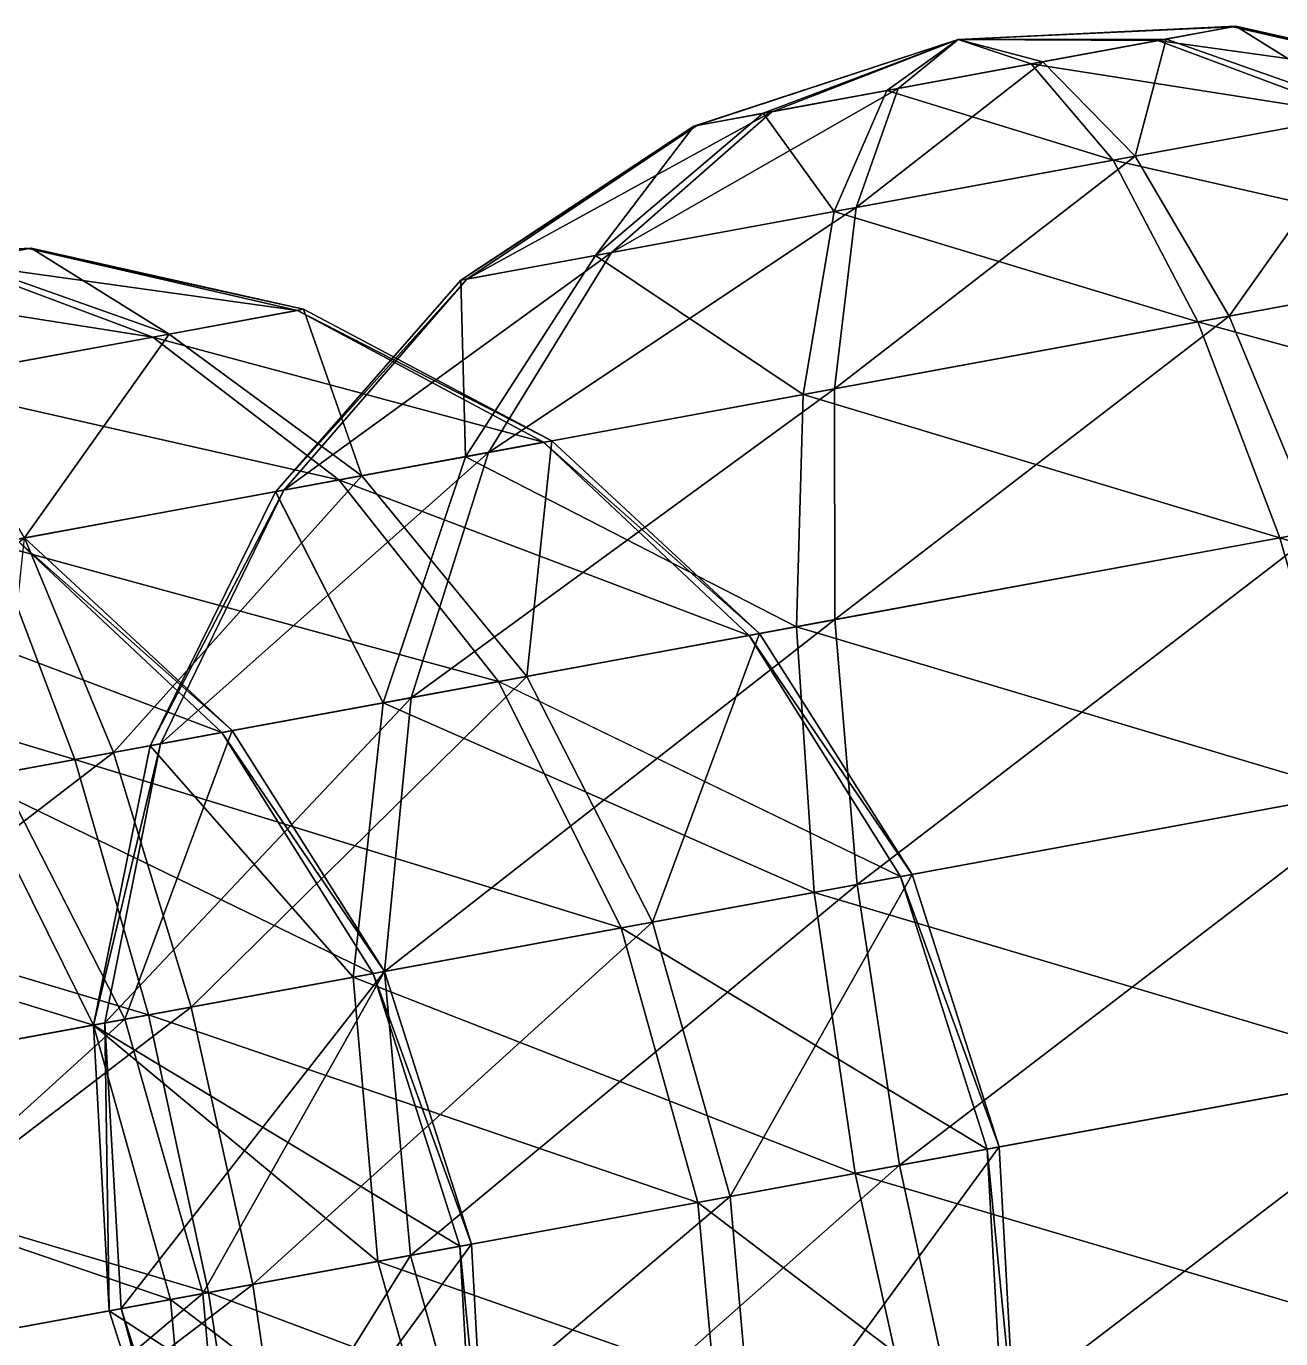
# Model space of a CAD drawing. Header units: metres. Extents: x -550 to 12, y -466 to 28.
# Drawn here: x -178.97 to -144.65, y -19.87 to 16.03 of the extents above; entities that cross this region are included whole.
import ezdxf

# ---------------------------------------------------------------- set-up
doc = ezdxf.new("R2010")
doc.units = ezdxf.units.M

msp = doc.modelspace()

# ---------------------------------------------------------------- linework, layer by layer
for points in [[(-147.7774, 15.681156, -890.00616), (-153.47575, 15.671673, -884.6338), (-145.87425, 16.031467, -886.48346), (-145.87415, 16.031567, -886.48334)], [(-145.87425, 16.031467, -886.48346), (-153.47575, 15.671673, -884.6338), (-145.95833, 16.015991, -882.4651), (-145.95822, 16.01609, -882.46497)], [(-145.95833, 16.015991, -882.4651), (-153.47575, 15.671673, -884.6338), (-148.00711, 15.638878, -879.0279), (-148.007, 15.638978, -879.0278)], [(-138.5831, 14.326176, -880.4442), (-145.95833, 16.015991, -882.4651), (-148.00711, 15.638878, -879.0279), (-148.007, 15.638978, -879.0278)], [(-142.09729, 13.679325, -895.0124), (-147.7774, 15.681156, -890.00616), (-145.87425, 16.031467, -886.48346), (-145.87415, 16.031567, -886.48334)], [(-138.42067, 14.356073, -888.20703), (-145.87425, 16.031467, -886.48346), (-145.95833, 16.015991, -882.4651), (-145.95822, 16.01609, -882.46497)], [(-138.42067, 14.356073, -888.20703), (-145.95833, 16.015991, -882.4651), (-138.5831, 14.326176, -880.4442), (-138.583, 14.326276, -880.4441)], [(-142.09729, 13.679325, -895.0124), (-145.87425, 16.031467, -886.48346), (-138.42067, 14.356073, -888.20703), (-138.42056, 14.356174, -888.2069)], [(-158.804, 13.651516, -879.2614), (-153.47575, 15.671673, -884.6338), (-160.70715, 13.301205, -882.7841), (-160.70705, 13.301305, -882.784)], [(-160.70715, 13.301205, -882.7841), (-153.47575, 15.671673, -884.6338), (-160.62308, 13.316681, -886.8025), (-160.62297, 13.316781, -886.80237)], [(-160.62308, 13.316681, -886.8025), (-153.47575, 15.671673, -884.6338), (-158.57431, 13.693794, -890.2397), (-158.5742, 13.693894, -890.23956)], [(-155.42355, 14.273746, -877.1782), (-153.47575, 15.671673, -884.6338), (-158.804, 13.651516, -879.2614), (-158.8039, 13.651616, -879.2613)], [(-158.57431, 13.693794, -890.2397), (-153.47575, 15.671673, -884.6338), (-155.10979, 14.331501, -892.17487), (-155.10968, 14.331601, -892.17474)], [(-151.47162, 15.001171, -877.0927), (-153.47575, 15.671673, -884.6338), (-155.42355, 14.273746, -877.1782), (-155.42345, 14.273847, -877.1781)], [(-155.10979, 14.331501, -892.17487), (-153.47575, 15.671673, -884.6338), (-151.15785, 15.058926, -892.08936), (-151.15775, 15.059026, -892.08923)], [(-151.15785, 15.058926, -892.08936), (-153.47575, 15.671673, -884.6338), (-147.7774, 15.681156, -890.00616), (-147.7773, 15.681256, -890.00604)], [(-148.00711, 15.638878, -879.0279), (-153.47575, 15.671673, -884.6338), (-151.47162, 15.001171, -877.0927), (-151.47151, 15.001271, -877.0926)], [(-142.54103, 13.597647, -873.804), (-148.00711, 15.638878, -879.0279), (-151.47162, 15.001171, -877.0927), (-151.47151, 15.001271, -877.0926)], [(-148.6278, 12.477268, -899.0368), (-151.15785, 15.058926, -892.08936), (-147.7774, 15.681156, -890.00616), (-147.7773, 15.681256, -890.00604)], [(-148.6278, 12.477268, -899.0368), (-147.7774, 15.681156, -890.00616), (-142.09729, 13.679325, -895.0124), (-142.09718, 13.679425, -895.01227)], [(-138.5831, 14.326176, -880.4442), (-148.00711, 15.638878, -879.0279), (-142.54103, 13.597647, -873.804), (-142.54092, 13.597747, -873.8039)], [(-156.26236, 11.071991, -899.20197), (-155.10979, 14.331501, -892.17487), (-151.15785, 15.058926, -892.08936), (-151.15775, 15.059026, -892.08923)], [(-156.26236, 11.071991, -899.20197), (-151.15785, 15.058926, -892.08936), (-148.6278, 12.477268, -899.0368), (-148.6277, 12.477368, -899.0367)], [(-149.23396, 12.365692, -870.0656), (-151.47162, 15.001171, -877.0927), (-155.42355, 14.273746, -877.1782), (-155.42345, 14.273847, -877.1781)], [(-142.54103, 13.597647, -873.804), (-151.47162, 15.001171, -877.0927), (-149.23396, 12.365692, -870.0656), (-149.23386, 12.365792, -870.0655)], [(-162.95529, 9.840036, -895.46356), (-158.57431, 13.693794, -890.2397), (-155.10979, 14.331501, -892.17487), (-155.10968, 14.331601, -892.17474)], [(-162.95529, 9.840036, -895.46356), (-155.10979, 14.331501, -892.17487), (-156.26236, 11.071991, -899.20197), (-156.26225, 11.072091, -899.20184)], [(-156.86853, 10.960415, -870.2308), (-155.42355, 14.273746, -877.1782), (-158.804, 13.651516, -879.2614), (-158.8039, 13.651616, -879.2613)], [(-149.23396, 12.365692, -870.0656), (-155.42355, 14.273746, -877.1782), (-156.86853, 10.960415, -870.2308), (-156.86842, 10.960515, -870.23065)], [(-166.91324, 9.111507, -888.82336), (-160.62308, 13.316681, -886.8025), (-158.57431, 13.693794, -890.2397), (-158.5742, 13.693894, -890.23956)], [(-166.91324, 9.111507, -888.82336), (-158.57431, 13.693794, -890.2397), (-162.95529, 9.840036, -895.46356), (-162.95518, 9.840137, -895.46344)], [(-156.86853, 10.960415, -870.2308), (-158.804, 13.651516, -879.2614), (-163.39903, 9.758358, -874.2552), (-163.39893, 9.758458, -874.25507)], [(-163.39903, 9.758358, -874.2552), (-158.804, 13.651516, -879.2614), (-160.70715, 13.301205, -882.7841), (-160.70705, 13.301305, -882.784)], [(-146.05804, 8.102627, -905.00275), (-148.6278, 12.477268, -899.0368), (-142.09729, 13.679325, -895.0124), (-142.09718, 13.679425, -895.01227)], [(-146.05804, 8.102627, -905.00275), (-142.09729, 13.679325, -895.0124), (-136.82251, 9.802593, -899.31134), (-136.8224, 9.802693, -899.3112)], [(-167.07565, 9.08161, -881.06055), (-160.70715, 13.301205, -882.7841), (-160.62308, 13.316681, -886.8025), (-160.62297, 13.316781, -886.80237)], [(-167.07565, 9.08161, -881.06055), (-160.62308, 13.316681, -886.8025), (-166.91324, 9.111507, -888.82336), (-166.91313, 9.111608, -888.82324)], [(-163.39903, 9.758358, -874.2552), (-160.70715, 13.301205, -882.7841), (-167.07565, 9.08161, -881.06055), (-167.07555, 9.08171, -881.0604)], [(-137.45004, 9.687082, -869.3181), (-142.54103, 13.597647, -873.804), (-149.23396, 12.365692, -870.0656), (-149.23386, 12.365792, -870.0655)], [(-146.91528, 7.944836, -864.03125), (-149.23396, 12.365692, -870.0656), (-156.86853, 10.960415, -870.2308), (-156.86842, 10.960515, -870.23065)], [(-156.85495, 6.115265, -905.2363), (-156.26236, 11.071991, -899.20197), (-148.6278, 12.477268, -899.0368), (-148.6277, 12.477368, -899.0367)], [(-156.85495, 6.115265, -905.2363), (-148.6278, 12.477268, -899.0368), (-146.05804, 8.102627, -905.00275), (-146.05794, 8.102727, -905.0026)], [(-148.6278, 12.477268, -899.0368), (-148.6278, 12.477268, -899.0368), (-156.26236, 11.071991, -899.20197), (-156.26225, 11.072091, -899.20184)], [(-137.45004, 9.687082, -869.3181), (-149.23396, 12.365692, -870.0656), (-146.91528, 7.944836, -864.03125), (-146.91518, 7.944936, -864.0311)], [(-166.32018, 4.373018, -899.94946), (-162.95529, 9.840036, -895.46356), (-156.26236, 11.071991, -899.20197), (-156.26225, 11.072091, -899.20184)], [(-166.32018, 4.373018, -899.94946), (-156.26236, 11.071991, -899.20197), (-156.85495, 6.115265, -905.2363), (-156.85484, 6.115365, -905.2362)], [(-157.71219, 5.957474, -864.26483), (-156.86853, 10.960415, -870.2308), (-163.39903, 9.758358, -874.2552), (-163.39893, 9.758458, -874.25507)], [(-146.91528, 7.944836, -864.03125), (-156.86853, 10.960415, -870.2308), (-157.71219, 5.957474, -864.26483), (-157.71208, 5.957574, -864.2647)], [(-180.74028, 9.613743, -774.7819), (-186.43863, 9.604259, -769.40955), (-178.83713, 9.964054, -771.2592), (-178.83702, 9.964154, -771.2591)], [(-178.83713, 9.964054, -771.2592), (-186.43863, 9.604259, -769.40955), (-178.9212, 9.948578, -767.24084), (-178.9211, 9.948678, -767.2407)], [(-178.9212, 9.948578, -767.24084), (-186.43863, 9.604259, -769.40955), (-180.96999, 9.571465, -763.80365), (-180.96988, 9.571565, -763.8035)], [(-171.54597, 8.258762, -765.22), (-178.9212, 9.948578, -767.24084), (-180.96999, 9.571465, -763.80365), (-180.96988, 9.571565, -763.8035)], [(-175.06017, 7.611912, -779.78815), (-180.74028, 9.613743, -774.7819), (-178.83713, 9.964054, -771.2592), (-178.83702, 9.964154, -771.2591)], [(-171.38354, 8.28866, -772.9828), (-178.83713, 9.964054, -771.2592), (-178.9212, 9.948578, -767.24084), (-178.9211, 9.948678, -767.2407)], [(-171.38354, 8.28866, -772.9828), (-178.9212, 9.948578, -767.24084), (-171.54597, 8.258762, -765.22), (-171.54587, 8.258862, -765.21985)], [(-175.06017, 7.611912, -779.78815), (-178.83713, 9.964054, -771.2592), (-171.38354, 8.28866, -772.9828), (-171.38344, 8.28876, -772.98267)], [(-171.91754, 3.342722, -890.5588), (-166.91324, 9.111507, -888.82336), (-162.95529, 9.840036, -895.46356), (-162.95518, 9.840137, -895.46344)], [(-171.91754, 3.342722, -890.5588), (-162.95529, 9.840036, -895.46356), (-166.32018, 4.373018, -899.94946), (-166.32007, 4.373118, -899.94934)], [(-166.94772, 4.257507, -869.95624), (-163.39903, 9.758358, -874.2552), (-167.07565, 9.08161, -881.06055), (-167.07555, 9.08171, -881.0604)], [(-157.71219, 5.957474, -864.26483), (-163.39903, 9.758358, -874.2552), (-166.94772, 4.257507, -869.95624), (-166.94762, 4.257607, -869.9561)], [(-143.62369, 2.233131, -909.58057), (-146.05804, 8.102627, -905.00275), (-136.82251, 9.802593, -899.31134), (-136.8224, 9.802693, -899.3112)], [(-175.5039, 7.530233, -758.5798), (-180.96999, 9.571465, -763.80365), (-184.4345, 8.933758, -761.86847), (-184.43439, 8.933858, -761.86835)], [(-181.59068, 6.409855, -783.81256), (-180.74028, 9.613743, -774.7819), (-175.06017, 7.611912, -779.78815), (-175.06006, 7.612012, -779.788)], [(-171.54597, 8.258762, -765.22), (-180.96999, 9.571465, -763.80365), (-175.5039, 7.530233, -758.5798), (-175.5038, 7.530334, -758.57965)], [(-133.08109, 4.173685, -865.87604), (-137.45004, 9.687082, -869.3181), (-146.91528, 7.944836, -864.03125), (-146.91518, 7.944936, -864.0311)], [(-172.14725, 3.300444, -879.58044), (-167.07565, 9.08161, -881.06055), (-166.91324, 9.111507, -888.82336), (-166.91313, 9.111608, -888.82324)], [(-172.14725, 3.300444, -879.58044), (-166.91324, 9.111507, -888.82336), (-171.91754, 3.342722, -890.5588), (-171.91743, 3.342822, -890.55865)], [(-166.94772, 4.257507, -869.95624), (-167.07565, 9.08161, -881.06055), (-172.14725, 3.300444, -879.58044), (-172.14714, 3.300543, -879.5803)], [(-175.5039, 7.530233, -758.5798), (-184.4345, 8.933758, -761.86847), (-182.19684, 6.298279, -754.8414), (-182.19673, 6.298379, -754.84125)], [(-164.81555, 4.649965, -763.48456), (-171.54597, 8.258762, -765.22), (-175.5039, 7.530233, -758.5798), (-175.5038, 7.530334, -758.57965)], [(-169.78537, 3.73518, -784.0871), (-175.06017, 7.611912, -779.78815), (-171.38354, 8.28866, -772.9828), (-171.38344, 8.28876, -772.98267)], [(-164.58585, 4.692244, -774.4629), (-171.38354, 8.28866, -772.9828), (-171.54597, 8.258762, -765.22), (-171.54587, 8.258862, -765.21985)], [(-164.58585, 4.692244, -774.4629), (-171.54597, 8.258762, -765.22), (-164.81555, 4.649965, -763.48456), (-164.81544, 4.650065, -763.48444)], [(-169.78537, 3.73518, -784.0871), (-171.38354, 8.28866, -772.9828), (-164.58585, 4.692244, -774.4629), (-164.58574, 4.692344, -774.46277)], [(-144.67358, 2.039879, -859.40094), (-146.91528, 7.944836, -864.03125), (-157.71219, 5.957474, -864.26483), (-157.71208, 5.957574, -864.2647)], [(-156.84714, -0.20088, -909.86664), (-156.85495, 6.115265, -905.2363), (-146.05804, 8.102627, -905.00275), (-146.05794, 8.102727, -905.0026)], [(-146.05804, 8.102627, -905.00275), (-146.05804, 8.102627, -905.00275), (-156.85495, 6.115265, -905.2363), (-156.85484, 6.115365, -905.2362)], [(-156.84714, -0.20088, -909.86664), (-146.05804, 8.102627, -905.00275), (-143.62369, 2.233131, -909.58057), (-143.62358, 2.233231, -909.58044)], [(-133.08109, 4.173685, -865.87604), (-146.91528, 7.944836, -864.03125), (-144.67358, 2.039879, -859.40094), (-144.67348, 2.039979, -859.4008)], [(-179.02092, 2.035213, -789.7785), (-181.59068, 6.409855, -783.81256), (-175.06017, 7.611912, -779.78815), (-175.06006, 7.612012, -779.788)], [(-179.02092, 2.035213, -789.7785), (-175.06017, 7.611912, -779.78815), (-169.78537, 3.73518, -784.0871), (-169.78526, 3.73528, -784.087)], [(-170.41292, 3.619669, -754.0939), (-175.5039, 7.530233, -758.5798), (-182.19684, 6.298279, -754.8414), (-182.19673, 6.298379, -754.84125)], [(-164.81555, 4.649965, -763.48456), (-175.5039, 7.530233, -758.5798), (-170.41292, 3.619669, -754.0939), (-170.41281, 3.619769, -754.09375)], [(-170.41292, 3.619669, -754.0939), (-182.19684, 6.298279, -754.8414), (-179.87816, 1.877422, -748.807), (-179.87805, 1.877522, -748.8069)], [(-168.43962, -2.334686, -903.39154), (-166.32018, 4.373018, -899.94946), (-156.85495, 6.115265, -905.2363), (-156.85484, 6.115365, -905.2362)], [(-168.43962, -2.334686, -903.39154), (-156.85495, 6.115265, -905.2363), (-156.84714, -0.20088, -909.86664), (-156.84703, -0.20078, -909.8665)], [(-157.89703, -0.394133, -859.687), (-157.71219, 5.957474, -864.26483), (-166.94772, 4.257507, -869.95624), (-166.94762, 4.257607, -869.9561)], [(-144.67358, 2.039879, -859.40094), (-157.71219, 5.957474, -864.26483), (-157.89703, -0.394133, -859.687), (-157.89693, -0.394033, -859.6869)], [(-165.27538, -1.752256, -787.3858), (-169.78537, 3.73518, -784.0871), (-164.58585, 4.692244, -774.4629), (-164.58574, 4.692344, -774.46277)], [(-165.27538, -1.752256, -787.3858), (-164.58585, 4.692244, -774.4629), (-158.90729, -0.580095, -775.5986), (-158.90718, -0.579995, -775.59845)], [(-158.90729, -0.580095, -775.5986), (-164.58585, 4.692244, -774.4629), (-164.81555, 4.649965, -763.48456), (-164.81544, 4.650065, -763.48444)], [(-175.29498, -3.596537, -891.8904), (-171.91754, 3.342722, -890.5588), (-166.32018, 4.373018, -899.94946), (-166.32007, 4.373118, -899.94934)], [(-175.29498, -3.596537, -891.8904), (-166.32018, 4.373018, -899.94946), (-168.43962, -2.334686, -903.39154), (-168.43951, -2.334586, -903.3914)], [(-159.1886, -0.631878, -762.15295), (-164.81555, 4.649965, -763.48456), (-170.41292, 3.619669, -754.0939), (-170.41281, 3.619769, -754.09375)], [(-158.90729, -0.580095, -775.5986), (-164.81555, 4.649965, -763.48456), (-159.1886, -0.631878, -762.15295), (-159.18849, -0.631778, -762.15283)], [(-169.2082, -2.476158, -866.65753), (-166.94772, 4.257507, -869.95624), (-172.14725, 3.300444, -879.58044), (-172.14714, 3.300543, -879.5803)], [(-157.89703, -0.394133, -859.687), (-166.94772, 4.257507, -869.95624), (-169.2082, -2.476158, -866.65753), (-169.2081, -2.476058, -866.6574)], [(-129.73189, -2.566813, -863.7122), (-133.08109, 4.173685, -865.87604), (-144.67358, 2.039879, -859.40094), (-144.67348, 2.039979, -859.4008)], [(-166.04396, -1.893728, -750.6518), (-170.41292, 3.619669, -754.0939), (-179.87816, 1.877422, -748.807), (-179.87805, 1.877522, -748.8069)], [(-176.58656, -3.834282, -794.3563), (-179.02092, 2.035213, -789.7785), (-169.78537, 3.73518, -784.0871), (-169.78526, 3.73528, -784.087)], [(-176.58656, -3.834282, -794.3563), (-169.78537, 3.73518, -784.0871), (-165.27538, -1.752256, -787.3858), (-165.27527, -1.752156, -787.3857)], [(-159.1886, -0.631878, -762.15295), (-170.41292, 3.619669, -754.0939), (-166.04396, -1.893728, -750.6518), (-166.04385, -1.893628, -750.6517)], [(-175.5763, -3.648319, -878.44476), (-172.14725, 3.300444, -879.58044), (-171.91754, 3.342722, -890.5588), (-171.91743, 3.342822, -890.55865)], [(-175.5763, -3.648319, -878.44476), (-171.91754, 3.342722, -890.5588), (-175.29498, -3.596537, -891.8904), (-175.29488, -3.596437, -891.89026)], [(-169.2082, -2.476158, -866.65753), (-172.14725, 3.300444, -879.58044), (-175.5763, -3.648319, -878.44476), (-175.57619, -3.648219, -878.44464)], [(-156.23947, -7.446007, -912.77734), (-156.84714, -0.20088, -909.86664), (-143.62369, 2.233131, -909.58057), (-143.62358, 2.233231, -909.58044)], [(-143.62369, 2.233131, -909.58057), (-143.62369, 2.233131, -909.58057), (-156.84714, -0.20088, -909.86664), (-156.84703, -0.20078, -909.8665)], [(-156.23947, -7.446007, -912.77734), (-143.62369, 2.233131, -909.58057), (-141.49063, -4.731218, -912.4583), (-141.49052, -4.731118, -912.4582)], [(-177.63646, -4.027534, -744.1767), (-179.87816, 1.877422, -748.807), (-190.67505, -0.10994, -749.0406), (-190.67494, -0.10984, -749.04047)], [(-189.81, -6.268293, -794.6424), (-179.02092, 2.035213, -789.7785), (-176.58656, -3.834282, -794.3563), (-176.58646, -3.834182, -794.3562)], [(-173.62053, -3.288326, -1141.3424), (-179.24748, 1.993517, -1142.6741), (-184.84485, 0.963221, -1133.2833), (-184.84474, 0.963321, -1133.2832)], [(-166.04396, -1.893728, -750.6518), (-179.87816, 1.877422, -748.807), (-177.63646, -4.027534, -744.1767), (-177.63635, -4.027434, -744.1766)], [(-179.7073, -4.408705, -1166.5753), (-179.01779, 2.035795, -1153.6523), (-173.33922, -3.236544, -1154.788), (-173.33911, -3.236444, -1154.7878)], [(-173.33922, -3.236544, -1154.788), (-179.01779, 2.035795, -1153.6523), (-179.24748, 1.993517, -1142.6741), (-179.24738, 1.993617, -1142.674)], [(-173.33922, -3.236544, -1154.788), (-179.24748, 1.993517, -1142.6741), (-173.62053, -3.288326, -1141.3424), (-173.62042, -3.288226, -1141.3423)], [(-142.66164, -4.946764, -856.49023), (-144.67358, 2.039879, -859.40094), (-157.89703, -0.394133, -859.687), (-157.89693, -0.394033, -859.6869)], [(-129.73189, -2.566813, -863.7122), (-144.67358, 2.039879, -859.40094), (-142.66164, -4.946764, -856.49023), (-142.66153, -4.946664, -856.4901)], [(-173.62053, -3.288326, -1141.3424), (-184.84485, 0.963221, -1133.2833), (-180.47589, -4.550177, -1129.8412), (-180.47578, -4.550077, -1129.8411)], [(-177.63646, -4.027534, -744.1767), (-190.67505, -0.10994, -749.0406), (-190.85991, -6.461546, -744.46277), (-190.8598, -6.461446, -744.46265)], [(-169.16922, -9.825957, -905.55536), (-168.43962, -2.334686, -903.39154), (-156.84714, -0.20088, -909.86664), (-156.84703, -0.20078, -909.8665)], [(-169.16922, -9.825957, -905.55536), (-156.84714, -0.20088, -909.86664), (-156.23947, -7.446007, -912.77734), (-156.23936, -7.445907, -912.7772)], [(-157.41048, -7.661552, -856.80927), (-157.89703, -0.394133, -859.687), (-169.2082, -2.476158, -866.65753), (-169.2081, -2.476058, -866.6574)], [(-155.04861, -7.226814, -761.3159), (-159.1886, -0.631878, -762.15295), (-166.04396, -1.893728, -750.6518), (-166.04385, -1.893628, -750.6517)], [(-161.83752, -8.476435, -789.4595), (-165.27538, -1.752256, -787.3858), (-158.90729, -0.580095, -775.5986), (-158.90718, -0.579995, -775.59845)], [(-161.83752, -8.476435, -789.4595), (-158.90729, -0.580095, -775.5986), (-154.73483, -7.169059, -776.3125), (-154.73473, -7.168959, -776.3124)], [(-154.73483, -7.169059, -776.3125), (-158.90729, -0.580095, -775.5986), (-159.1886, -0.631878, -762.15295), (-159.18849, -0.631778, -762.15283)], [(-154.73483, -7.169059, -776.3125), (-159.1886, -0.631878, -762.15295), (-155.04861, -7.226814, -761.3159), (-155.04851, -7.226714, -761.3158)], [(-142.66164, -4.946764, -856.49023), (-157.89703, -0.394133, -859.687), (-157.41048, -7.661552, -856.80927), (-157.41037, -7.661452, -856.80914)], [(-174.4535, -10.798632, -797.2341), (-176.58656, -3.834282, -794.3563), (-165.27538, -1.752256, -787.3858), (-165.27527, -1.752156, -787.3857)], [(-174.4535, -10.798632, -797.2341), (-165.27538, -1.752256, -787.3858), (-161.83752, -8.476435, -789.4595), (-161.83742, -8.476335, -789.45935)], [(-162.69476, -8.634226, -748.488), (-166.04396, -1.893728, -750.6518), (-177.63646, -4.027534, -744.1767), (-177.63635, -4.027434, -744.1766)], [(-155.04861, -7.226814, -761.3159), (-166.04396, -1.893728, -750.6518), (-162.69476, -8.634226, -748.488), (-162.69466, -8.634126, -748.48785)], [(-176.81537, -11.233368, -892.7274), (-175.29498, -3.596537, -891.8904), (-168.43962, -2.334686, -903.39154), (-168.43951, -2.334586, -903.3914)], [(-176.81537, -11.233368, -892.7274), (-168.43962, -2.334686, -903.39154), (-169.16922, -9.825957, -905.55536), (-169.16911, -9.825857, -905.55524)], [(-170.02646, -9.983747, -864.58386), (-169.2082, -2.476158, -866.65753), (-175.5763, -3.648319, -878.44476), (-175.57619, -3.648219, -878.44464)], [(-157.41048, -7.661552, -856.80927), (-169.2082, -2.476158, -866.65753), (-170.02646, -9.983747, -864.58386), (-170.02635, -9.983647, -864.58374)], [(-169.48055, -9.883263, -1140.5054), (-173.62053, -3.288326, -1141.3424), (-180.47589, -4.550177, -1129.8412), (-180.47578, -4.550077, -1129.8411)], [(-176.26945, -11.132883, -1168.6489), (-179.7073, -4.408705, -1166.5753), (-173.33922, -3.236544, -1154.788), (-173.33911, -3.236444, -1154.7878)], [(-176.26945, -11.132883, -1168.6489), (-173.33922, -3.236544, -1154.788), (-169.16676, -9.825507, -1155.502), (-169.16666, -9.825407, -1155.5018)], [(-169.16676, -9.825507, -1155.502), (-173.33922, -3.236544, -1154.788), (-173.62053, -3.288326, -1141.3424), (-173.62042, -3.288226, -1141.3423)], [(-169.16676, -9.825507, -1155.502), (-173.62053, -3.288326, -1141.3424), (-169.48055, -9.883263, -1140.5054), (-169.48044, -9.883162, -1140.5052)], [(-189.20235, -13.51342, -797.5531), (-189.81, -6.268293, -794.6424), (-176.58656, -3.834282, -794.3563), (-176.58646, -3.834182, -794.3562)], [(-176.58656, -3.834282, -794.3563), (-176.58656, -3.834282, -794.3563), (-189.81, -6.268293, -794.6424), (-189.80989, -6.268193, -794.6423)], [(-189.20235, -13.51342, -797.5531), (-176.58656, -3.834282, -794.3563), (-174.4535, -10.798632, -797.2341), (-174.4534, -10.798532, -797.23395)], [(-177.12914, -11.291124, -877.73083), (-175.5763, -3.648319, -878.44476), (-175.29498, -3.596537, -891.8904), (-175.29488, -3.596437, -891.89026)], [(-177.12914, -11.291124, -877.73083), (-175.29498, -3.596537, -891.8904), (-176.81537, -11.233368, -892.7274), (-176.81526, -11.233268, -892.7273)], [(-170.02646, -9.983747, -864.58386), (-175.5763, -3.648319, -878.44476), (-177.12914, -11.291124, -877.73083), (-177.12903, -11.291024, -877.7307)], [(-175.62451, -11.014177, -741.266), (-177.63646, -4.027534, -744.1767), (-190.85991, -6.461546, -744.46277), (-190.8598, -6.461446, -744.46265)], [(-162.69476, -8.634226, -748.488), (-177.63646, -4.027534, -744.1767), (-175.62451, -11.014177, -741.266), (-175.6244, -11.014077, -741.26587)], [(-177.1267, -11.290674, -1127.6775), (-180.47589, -4.550177, -1129.8412), (-192.06839, -6.683983, -1123.3662), (-192.06828, -6.683883, -1123.3661)], [(-188.88544, -13.45508, -1176.4236), (-179.7073, -4.408705, -1166.5753), (-176.26945, -11.132883, -1168.6489), (-176.26935, -11.132783, -1168.6488)], [(-169.48055, -9.883263, -1140.5054), (-180.47589, -4.550177, -1129.8412), (-177.1267, -11.290674, -1127.6775), (-177.12659, -11.290574, -1127.6774)], [(-141.01656, -12.538971, -855.49744), (-142.66164, -4.946764, -856.49023), (-157.41048, -7.661552, -856.80927), (-157.41037, -7.661452, -856.80914)], [(-155.07336, -15.126377, -913.77014), (-156.23947, -7.446007, -912.77734), (-141.49063, -4.731218, -912.4583), (-141.49052, -4.731118, -912.4582)], [(-141.49063, -4.731218, -912.4583), (-141.49063, -4.731218, -912.4583), (-156.23947, -7.446007, -912.77734), (-156.23936, -7.445907, -912.7772)], [(-155.07336, -15.126377, -913.77014), (-141.49063, -4.731218, -912.4583), (-139.80423, -12.315822, -913.4399), (-139.80412, -12.315722, -913.43976)], [(-175.62451, -11.014177, -741.266), (-190.85991, -6.461546, -744.46277), (-190.37335, -13.728966, -741.585), (-190.37325, -13.728866, -741.5849)], [(-177.1267, -11.290674, -1127.6775), (-192.06839, -6.683983, -1123.3662), (-190.05644, -13.670626, -1120.4554), (-190.05634, -13.670526, -1120.4553)], [(-159.70609, -15.97912, -790.16675), (-161.83752, -8.476435, -789.4595), (-154.73483, -7.169059, -776.3125), (-154.73473, -7.168959, -776.3124)], [(-159.70609, -15.97912, -790.16675), (-154.73483, -7.169059, -776.3125), (-152.35284, -14.625625, -776.556), (-152.35274, -14.625524, -776.5559)], [(-152.35284, -14.625625, -776.556), (-154.73483, -7.169059, -776.3125), (-155.04861, -7.226814, -761.3159), (-155.04851, -7.226714, -761.3158)], [(-168.45921, -17.590284, -906.2934), (-169.16922, -9.825957, -905.55536), (-156.23947, -7.446007, -912.77734), (-156.23936, -7.445907, -912.7772)], [(-168.45921, -17.590284, -906.2934), (-156.23947, -7.446007, -912.77734), (-155.07336, -15.126377, -913.77014), (-155.07326, -15.126277, -913.77)], [(-152.67769, -14.685417, -761.0304), (-155.04861, -7.226814, -761.3159), (-162.69476, -8.634226, -748.488), (-162.69466, -8.634126, -748.48785)], [(-152.35284, -14.625625, -776.556), (-155.04861, -7.226814, -761.3159), (-152.67769, -14.685417, -761.0304), (-152.67758, -14.685317, -761.0303)], [(-156.28568, -15.349525, -855.8277), (-157.41048, -7.661552, -856.80927), (-170.02646, -9.983747, -864.58386), (-170.02635, -9.983647, -864.58374)], [(-141.01656, -12.538971, -855.49744), (-157.41048, -7.661552, -856.80927), (-156.28568, -15.349525, -855.8277), (-156.28557, -15.349425, -855.8276)], [(-172.7671, -18.383234, -798.21564), (-174.4535, -10.798632, -797.2341), (-161.83752, -8.476435, -789.4595), (-161.83742, -8.476335, -789.45935)], [(-172.7671, -18.383234, -798.21564), (-161.83752, -8.476435, -789.4595), (-159.70609, -15.97912, -790.16675), (-159.70598, -15.97902, -790.1666)], [(-160.59357, -16.142477, -747.74994), (-162.69476, -8.634226, -748.488), (-175.62451, -11.014177, -741.266), (-175.6244, -11.014077, -741.26587)], [(-152.67769, -14.685417, -761.0304), (-162.69476, -8.634226, -748.488), (-160.59357, -16.142477, -747.74994), (-160.59346, -16.142378, -747.7498)], [(-169.3467, -17.75364, -863.8766), (-170.02646, -9.983747, -864.58386), (-177.12914, -11.291124, -877.73083), (-177.12903, -11.291024, -877.7307)], [(-167.10962, -17.341866, -1140.2198), (-169.48055, -9.883263, -1140.5054), (-177.1267, -11.290674, -1127.6775), (-177.12659, -11.290574, -1127.6774)], [(-176.37509, -19.047342, -893.01294), (-176.81537, -11.233368, -892.7274), (-169.16922, -9.825957, -905.55536), (-169.16911, -9.825857, -905.55524)], [(-176.37509, -19.047342, -893.01294), (-169.16922, -9.825957, -905.55536), (-168.45921, -17.590284, -906.2934), (-168.4591, -17.590185, -906.2933)], [(-174.13802, -18.635569, -1169.3562), (-176.26945, -11.132883, -1168.6489), (-169.16676, -9.825507, -1155.502), (-169.16666, -9.825407, -1155.5018)], [(-174.13802, -18.635569, -1169.3562), (-169.16676, -9.825507, -1155.502), (-166.78477, -17.282074, -1155.7455), (-166.78467, -17.281975, -1155.7454)], [(-156.28568, -15.349525, -855.8277), (-170.02646, -9.983747, -864.58386), (-169.3467, -17.75364, -863.8766), (-169.34659, -17.75354, -863.87646)], [(-166.78477, -17.282074, -1155.7455), (-169.16676, -9.825507, -1155.502), (-169.48055, -9.883263, -1140.5054), (-169.48044, -9.883162, -1140.5052)], [(-166.78477, -17.282074, -1155.7455), (-169.48055, -9.883263, -1140.5054), (-167.10962, -17.341866, -1140.2198), (-167.10951, -17.341766, -1140.2197)], [(-173.97943, -18.606384, -740.2732), (-175.62451, -11.014177, -741.266), (-190.37335, -13.728966, -741.585), (-190.37325, -13.728866, -741.5849)], [(-188.03622, -21.19379, -798.5459), (-189.20235, -13.51342, -797.5531), (-174.4535, -10.798632, -797.2341), (-174.4534, -10.798532, -797.23395)], [(-174.4535, -10.798632, -797.2341), (-174.4535, -10.798632, -797.2341), (-189.20235, -13.51342, -797.5531), (-189.20224, -13.51332, -797.553)], [(-188.03622, -21.19379, -798.5459), (-174.4535, -10.798632, -797.2341), (-172.7671, -18.383234, -798.21564), (-172.767, -18.383135, -798.2155)], [(-160.59357, -16.142477, -747.74994), (-175.62451, -11.014177, -741.266), (-173.97943, -18.606384, -740.2732), (-173.97932, -18.606285, -740.2731)], [(-175.0255, -18.798925, -1126.9395), (-177.1267, -11.290674, -1127.6775), (-190.05644, -13.670626, -1120.4554), (-190.05634, -13.670526, -1120.4553)], [(-187.19904, -21.039682, -1177.405), (-188.88544, -13.45508, -1176.4236), (-176.26945, -11.132883, -1168.6489), (-176.26935, -11.132783, -1168.6488)], [(-187.19904, -21.039682, -1177.405), (-176.26945, -11.132883, -1168.6489), (-174.13802, -18.635569, -1169.3562), (-174.13791, -18.63547, -1169.3561)], [(-176.69994, -19.107136, -877.4873), (-177.12914, -11.291124, -877.73083), (-176.81537, -11.233368, -892.7274), (-176.81526, -11.233268, -892.7273)], [(-169.3467, -17.75364, -863.8766), (-177.12914, -11.291124, -877.73083), (-176.69994, -19.107136, -877.4873), (-176.69983, -19.107037, -877.4872)], [(-167.10962, -17.341866, -1140.2198), (-177.1267, -11.290674, -1127.6775), (-175.0255, -18.798925, -1126.9395), (-175.02539, -18.798826, -1126.9393)], [(-176.69994, -19.107136, -877.4873), (-176.81537, -11.233368, -892.7274), (-176.37509, -19.047342, -893.01294), (-176.37498, -19.047243, -893.0128)], [(-139.85045, -20.219337, -856.49023), (-141.01656, -12.538971, -855.49744), (-156.28568, -15.349525, -855.8277), (-156.28557, -15.349425, -855.8276)], [(-153.42827, -22.71858, -912.77734), (-155.07336, -15.126377, -913.77014), (-139.80423, -12.315822, -913.4399), (-139.80412, -12.315722, -913.43976)], [(-139.80423, -12.315822, -913.4399), (-139.80423, -12.315822, -913.4399), (-155.07336, -15.126377, -913.77014), (-155.07326, -15.126277, -913.77)], [(-153.42827, -22.71858, -912.77734), (-139.80423, -12.315822, -913.4399), (-138.67943, -20.003792, -912.4583), (-138.67932, -20.003693, -912.4582)], [(-173.97943, -18.606384, -740.2732), (-190.37335, -13.728966, -741.585), (-189.24855, -21.416939, -740.60345), (-189.24844, -21.41684, -740.60333)], [(-175.0255, -18.798925, -1126.9395), (-190.05644, -13.670626, -1120.4554), (-188.41136, -21.262833, -1119.4626), (-188.41125, -21.262733, -1119.4625)], [(-152.23743, -22.499388, -761.3159), (-152.67769, -14.685417, -761.0304), (-160.59357, -16.142477, -747.74994), (-160.59346, -16.142378, -747.7498)], [(-159.02634, -23.749008, -789.4595), (-159.70609, -15.97912, -790.16675), (-152.35284, -14.625625, -776.556), (-152.35274, -14.625524, -776.5559)], [(-159.02634, -23.749008, -789.4595), (-152.35284, -14.625625, -776.556), (-151.92365, -22.441633, -776.3125), (-151.92354, -22.441534, -776.3124)], [(-151.92365, -22.441633, -776.3125), (-152.35284, -14.625625, -776.556), (-152.67769, -14.685417, -761.0304), (-152.67758, -14.685317, -761.0303)], [(-151.92365, -22.441633, -776.3125), (-152.67769, -14.685417, -761.0304), (-152.23743, -22.499388, -761.3159), (-152.23732, -22.499289, -761.3158)], [(-154.59929, -22.934124, -856.80927), (-156.28568, -15.349525, -855.8277), (-169.3467, -17.75364, -863.8766), (-169.34659, -17.75354, -863.87646)], [(-166.35802, -25.098532, -905.55536), (-168.45921, -17.590284, -906.2934), (-155.07336, -15.126377, -913.77014), (-155.07326, -15.126277, -913.77)], [(-166.35802, -25.098532, -905.55536), (-155.07336, -15.126377, -913.77014), (-153.42827, -22.71858, -912.77734), (-153.42816, -22.718481, -912.7772)], [(-139.85045, -20.219337, -856.49023), (-156.28568, -15.349525, -855.8277), (-154.59929, -22.934124, -856.80927), (-154.59918, -22.934025, -856.80914)], [(-159.88358, -23.9068, -748.488), (-160.59357, -16.142477, -747.74994), (-173.97943, -18.606384, -740.2732), (-173.97932, -18.606285, -740.2731)], [(-171.6423, -26.071205, -797.2341), (-172.7671, -18.383234, -798.21564), (-159.70609, -15.97912, -790.16675), (-159.70598, -15.97902, -790.1666)], [(-171.6423, -26.071205, -797.2341), (-159.70609, -15.97912, -790.16675), (-159.02634, -23.749008, -789.4595), (-159.02623, -23.748909, -789.45935)], [(-152.23743, -22.499388, -761.3159), (-160.59357, -16.142477, -747.74994), (-159.88358, -23.9068, -748.488), (-159.88347, -23.9067, -748.48785)], [(-174.00417, -26.505941, -892.7274), (-176.37509, -19.047342, -893.01294), (-168.45921, -17.590284, -906.2934), (-168.4591, -17.590185, -906.2933)], [(-166.66934, -25.155836, -1140.5054), (-167.10962, -17.341866, -1140.2198), (-175.0255, -18.798925, -1126.9395), (-175.02539, -18.798826, -1126.9393)], [(-173.45825, -26.405457, -1168.6489), (-174.13802, -18.635569, -1169.3562), (-166.78477, -17.282074, -1155.7455), (-166.78467, -17.281975, -1155.7454)], [(-174.00417, -26.505941, -892.7274), (-168.45921, -17.590284, -906.2934), (-166.35802, -25.098532, -905.55536), (-166.35791, -25.098433, -905.55524)], [(-173.45825, -26.405457, -1168.6489), (-166.78477, -17.282074, -1155.7455), (-166.35558, -25.098082, -1155.502), (-166.35547, -25.097982, -1155.5018)], [(-166.35558, -25.098082, -1155.502), (-166.78477, -17.282074, -1155.7455), (-167.10962, -17.341866, -1140.2198), (-167.10951, -17.341766, -1140.2197)], [(-166.35558, -25.098082, -1155.502), (-167.10962, -17.341866, -1140.2198), (-166.66934, -25.155836, -1140.5054), (-166.66924, -25.155737, -1140.5052)], [(-167.21526, -25.25632, -864.58386), (-169.3467, -17.75364, -863.8766), (-176.69994, -19.107136, -877.4873), (-176.69983, -19.107037, -877.4872)], [(-154.59929, -22.934124, -856.80927), (-169.3467, -17.75364, -863.8766), (-167.21526, -25.25632, -864.58386), (-167.21515, -25.256222, -864.58374)], [(-172.81332, -26.28675, -741.266), (-173.97943, -18.606384, -740.2732), (-189.24855, -21.416939, -740.60345), (-189.24844, -21.41684, -740.60333)], [(-186.39114, -28.785994, -797.5531), (-188.03622, -21.19379, -798.5459), (-172.7671, -18.383234, -798.21564), (-172.767, -18.383135, -798.2155)], [(-172.7671, -18.383234, -798.21564), (-172.7671, -18.383234, -798.21564), (-188.03622, -21.19379, -798.5459), (-188.03612, -21.193691, -798.5458)], [(-186.07423, -28.727654, -1176.4236), (-187.19904, -21.039682, -1177.405), (-174.13802, -18.635569, -1169.3562), (-174.13791, -18.63547, -1169.3561)], [(-186.39114, -28.785994, -797.5531), (-172.7671, -18.383234, -798.21564), (-171.6423, -26.071205, -797.2341), (-171.6422, -26.071106, -797.23395)], [(-186.07423, -28.727654, -1176.4236), (-174.13802, -18.635569, -1169.3562), (-173.45825, -26.405457, -1168.6489), (-173.45815, -26.405357, -1168.6488)], [(-159.88358, -23.9068, -748.488), (-173.97943, -18.606384, -740.2732), (-172.81332, -26.28675, -741.266), (-172.81322, -26.286652, -741.26587)], [(-174.3155, -26.563248, -1127.6775), (-175.0255, -18.798925, -1126.9395), (-188.41136, -21.262833, -1119.4626), (-188.41125, -21.262733, -1119.4625)], [(-166.66934, -25.155836, -1140.5054), (-175.0255, -18.798925, -1126.9395), (-174.3155, -26.563248, -1127.6775), (-174.3154, -26.563148, -1127.6774)], [(-174.31795, -26.563698, -877.73083), (-176.69994, -19.107136, -877.4873), (-176.37509, -19.047342, -893.01294), (-176.37498, -19.047243, -893.0128)], [(-167.21526, -25.25632, -864.58386), (-176.69994, -19.107136, -877.4873), (-174.31795, -26.563698, -877.73083), (-174.31784, -26.563599, -877.7307)], [(-174.31795, -26.563698, -877.73083), (-176.37509, -19.047342, -893.01294), (-174.00417, -26.505941, -892.7274), (-174.00406, -26.505842, -892.7273)]]:
    msp.add_3dface(points)

doc.saveas('drawing.dxf')
